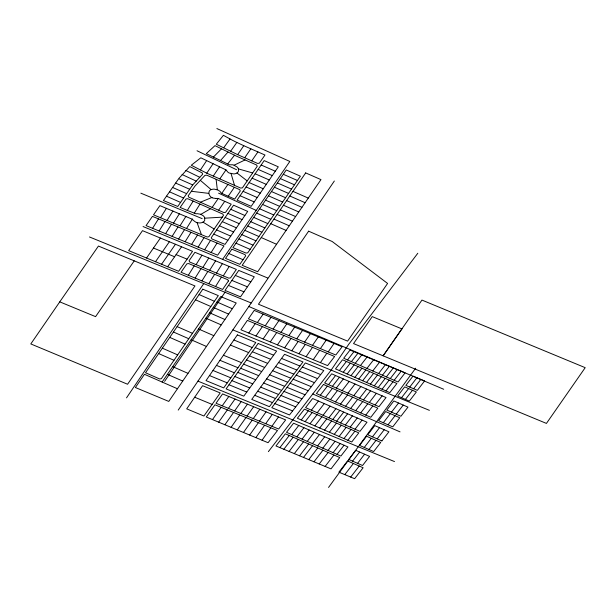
<?xml version="1.0" encoding="UTF-8"?>
<svg xmlns="http://www.w3.org/2000/svg" width="616" height="616" viewBox="0 0 616 616"><rect width="100%" height="100%" fill="white"/><g stroke="black" fill="none" stroke-linecap="round" stroke-linejoin="round"><path stroke-width="0.92" d="M187.31 210.426L196.042 213.79A6.16 4.243 13.3 0 1 197.266 213.675L200.639 214.252L203.141 215.685A6.568 4.52 13.3 0 1 203.942 216.493L204.158 216.778A6.784 4.674 13.3 0 1 204.666 217.671L204.697 220.359A6.245 4.297 13.3 0 1 204.204 221.144A6.229 4.289 13.3 0 1 203.496 221.806L202.248 222.484A6.06 4.173 13.3 0 1 201.139 222.8A6.876 4.736 13.3 0 1 200.339 222.907A6.214 4.274 13.3 0 1 199.499 222.938L198.221 222.83A6.568 4.52 13.3 0 1 197.058 222.576L196.543 222.415A6.229 4.289 13.3 0 1 195.372 221.906L193.185 220.228A6.106 4.204 13.3 0 1 192.569 219.35L159.906 205.629L153.5 214.838L207.145 237.006L208.87 236.721L223.493 215.392L222.861 214.099L187.749 198.722L186.032 198.96L180.149 207.461L187.31 210.426L193.147 201.085M152.583 228.297L217.656 255.178L224.001 245.938L152.437 216.378L146.054 225.602L152.583 228.297L158.481 218.873M159.105 230.985L164.988 221.567M165.596 233.672L171.487 224.247M173.535 223.115L179.425 213.69M172.11 236.367L178.001 226.942M194.225 213.275L199.977 204.073M186.525 228.482L192.423 219.05M185.123 241.742L191.014 232.309M198.129 247.108L204.019 237.691M188.327 275.275L194.217 265.858M196.065 264.641L201.963 255.209L236.359 269.423L230.553 277.901L228.836 278.17L189.705 262.016L189.058 260.753L194.918 252.306L201.963 255.209M195.133 278.085L201.024 268.668M211.142 252.483L217.032 243.066M201.94 280.904L207.831 271.487M215.538 286.525L221.437 277.092M160.506 217.733L166.412 208.324M167.021 220.428L172.927 211.019M180.034 225.795L185.94 216.385M178.609 239.047L184.515 229.637M191.622 244.413L197.528 235.004M204.627 249.796L210.541 240.379M202.856 267.444L208.77 258.027M209.671 270.255L215.577 260.845M208.732 283.714L214.645 274.289M216.478 273.065L222.384 263.656M223.285 275.883L229.198 266.466M200.431 169.924L206.653 160.607L225.98 169.901L228.113 172.388A6.199 4.266 13.3 0 0 229.19 173.011L233.772 173.935A6.191 4.266 13.3 0 0 234.973 173.774L235.358 173.681A6.984 4.805 13.3 0 0 236.067 173.427A6.468 4.451 13.3 0 0 236.952 172.965L237.961 172.033A6.229 4.289 13.3 0 0 238.415 171.24L238.569 169.454L237.922 167.937A6.106 4.204 13.3 0 0 237.229 167.082L233.687 165.049A6.93 4.774 13.3 0 0 232.417 164.772L229.499 164.819L206.275 153.654L214.999 145.63L236.505 156.171L256.579 164.988L257.234 166.274L242.435 187.841L240.71 188.088L206.753 173.181L191.268 165.234L200.816 157.796L206.653 160.599M206.753 173.181L213.097 163.71M126.519 397.859L203.765 283.606M213.275 176.037L219.535 166.805M164.618 381.358L225.271 291.869M178.224 410.087L334.342 181.004M219.812 178.91L225.98 169.901M213.76 234.072L211.257 237.714L211.919 238.97L225.048 244.39L247.701 211.411L233.572 205.197L213.76 234.072L227.874 240.271M243.089 191.345L264.187 160.607L278.309 166.828L251.189 206.329L237.068 200.115L243.089 191.345L257.219 197.544M162.124 382.043L220.705 296.589L236.236 303.003L168.769 401.416L135.381 387.518L144.452 374.297L177.446 388.758M248.802 333.04L255.232 323.646M255.963 335.99L262.393 326.611M265.242 325.802L271.017 317.371L342.119 346.785L335.789 355.001L248.417 318.842L254.208 310.41L271.017 317.371M263.124 338.954L269.554 329.568M273.127 329.067L278.902 320.636M270.285 341.918L276.715 332.532M277.446 344.875L283.868 335.497M288.881 335.589L294.656 327.15M284.607 347.832L291.029 338.454M291.768 350.789L298.19 341.418M304.627 342.103L310.402 333.664M298.929 353.753L305.344 344.382M306.09 356.71L312.505 347.339M313.251 359.675L319.666 350.304M320.412 362.624L326.827 353.268L334.634 356.495L327.596 365.596L240.918 329.776L247.37 320.389L326.827 353.268M59.767 301.855L30.8 343.936L127.581 384.245L194.972 285.94L98.437 246.061L59.767 301.855L95.58 316.639L134.242 260.861M237.63 154.655L243.782 145.707L264.98 155.016L259.351 163.186L257.642 163.448L237.63 154.655L216.301 144.221L223.423 135.32L231.978 140.017A46.262 31.847 13.3 0 0 233.118 140.602L234.642 141.372A45.553 31.354 13.3 0 0 235.789 141.95L243.79 145.699M212.12 207.4L218.256 198.483L231.208 204.165L225.625 212.312L223.901 212.566L188.812 197.182L188.149 195.888L195.002 186.04L204.943 175.375L206.776 175.19L239.662 189.636L240.302 190.922L234.696 199.084L221.267 193.178L220.043 191.437L218.041 190.067L214.299 189.151A6.868 4.728 13.3 0 0 213.051 189.197C206.129 189.428 208.747 198.406 214.445 198.267A6.522 4.489 13.3 0 0 215.731 198.421M221.752 193.386L227.889 184.469M228.228 196.234L234.365 187.31M218.611 210.233L224.732 201.324M222.592 259.39L289.828 161.454L216.87 128.552M253.707 217.386L286.263 169.977L300.392 176.176L247.778 252.791L246.054 253.076L232.925 247.655L253.707 217.386L267.829 223.593M228.444 285.416L225.002 290.421L240.525 296.835L254.277 276.815L238.746 270.416L228.444 285.416L243.959 291.83M257.357 322.545L263.155 314.114M280.996 332.324L286.786 323.893M296.743 338.839L302.541 330.407M312.497 345.353L318.287 336.929M320.382 348.618L326.172 340.194M328.243 351.875L334.034 343.443M244.691 157.758L250.858 148.818M251.744 160.853L257.919 151.921M192.708 184.923L177.762 206.475L163.433 200.562L178.694 178.709L192.708 184.923L202.679 174.213L202.217 172.934L189.79 166.566L179.056 178.232M146.546 258.027L160.399 238.053M169.369 241.749L142.504 230.654L128.652 250.627L178.648 271.294L192.546 251.32L169.369 241.749L155.494 261.723M175.452 244.267L161.584 264.233M167.66 266.743L181.551 246.785M401.894 328.882L383.144 355.832L421.96 300.084L585.2 367.667L546.438 423.415L353.538 343.589L372.249 316.616L401.894 328.882M224.886 424.747L233.549 412.45L277.485 430.522L268.075 442.712L206.291 417.009L214.93 404.781L233.549 412.45M231.077 427.312L239.755 414.999M243.474 432.478L252.183 420.12M249.665 435.042L258.389 422.676M255.856 437.622L264.595 425.233M262.062 440.209L270.817 427.789M230.638 151.236L236.837 142.465M212.104 404.412L220.212 392.939L202.595 385.685L186.702 408.862L203.911 416.008L212.104 404.412L194.695 397.235M212.489 419.581L221.136 407.338M222.222 405.805L228.813 396.481L285.67 419.904L278.64 429.029L216 403.249L222.584 393.917L228.813 396.481M218.68 422.16L227.343 409.894M228.428 408.362L235.012 399.037M234.634 410.918L241.218 401.593M237.268 429.891L245.976 417.563M247.062 416.031L253.646 406.714M253.268 418.587L259.852 409.27M271.91 426.257L278.486 416.947M240.841 413.467L247.44 404.158M259.475 421.144L266.074 411.842M265.681 423.692L272.28 414.391M223.654 147.817L230.03 138.993M257.696 391.206L251.736 399.407L269.408 406.683L302.98 361.939L284.538 354.323L257.696 391.206L275.514 398.552M328.544 487.448L415.661 368.199M182.082 174.52L196.25 181.119M185.786 170.463L199.792 177.308M287.056 387.333L305.351 362.924L323.793 370.547L289.497 414.961L271.802 407.677L287.056 387.333L305.082 394.779M417.802 253.261L348.664 344.359L331.139 370.124L268.376 451.636M301.27 419.958L308.308 410.826L358.805 432.871L351.751 441.995L297.374 418.256L304.412 409.124L308.308 410.826M328.528 384.646L335.558 375.529L386.047 397.551L378.994 406.668L324.632 382.952L331.662 373.827L335.558 375.529M339.377 370.586L346.408 361.461M311.403 410.171L359.944 431.369L367.005 422.237L312.62 398.513L305.575 407.63L311.403 410.171L318.434 401.047M305.159 421.66L312.197 412.528M325.394 397.474L332.417 388.35M317.232 412.72L324.262 403.596M347.147 373.974L354.169 364.849M336.313 388.049L343.335 378.925M302.079 439.108L309.109 429.983M314.868 425.887L321.899 416.762M323.061 415.261L330.091 406.137M335.481 401.871L342.511 392.754M328.89 417.81L335.92 408.678M340.54 404.081L347.563 394.956M324.57 430.122L331.601 420.99M332.786 419.504L339.816 410.379M362.67 380.75L369.708 371.625M336.675 421.198L343.705 412.073M340.571 422.899L347.601 413.775M370.439 384.138L377.469 375.013M334.265 434.357L341.303 425.225M355.678 410.687L362.709 401.563M345.384 425.009L352.421 415.877M328.012 450.419L335.035 441.302M339.131 436.475L346.161 427.35M378.201 387.533L389.836 392.615L396.897 383.483L342.535 359.767L335.489 368.884L378.201 387.533L385.239 378.401M369.338 402.448L376.361 393.331M365.773 415.092L372.803 405.967M385.97 390.921L393 381.789M401.54 397.705L409.332 401.101L416.362 391.976L404.689 386.871L397.651 396.011L401.54 397.705L408.577 388.573M409.74 387.071L416.917 377.747L424.609 380.934L417.34 390.375L405.852 385.377L412.997 376.13L416.917 377.747M364.264 447.447L373.673 451.559L380.726 442.434L366.589 436.267L359.559 445.391L364.264 447.447L371.294 438.322M383.314 422.745L392.746 426.857L399.761 417.756L385.639 411.573L378.609 420.697L383.314 422.745L390.336 413.629M405.436 399.407L412.466 390.275M413.636 388.765L420.859 379.379M357.573 463.332L362.547 465.511L369.6 456.387L355.732 450.335L348.71 459.459L357.573 463.332L364.603 454.208M368.969 449.503L375.999 440.378M332.424 386.348L339.447 377.231M289.081 451.436L331.023 468.884L339.747 457.549L285.347 433.81L275.96 445.976L289.081 451.436L298.321 439.478M330.445 399.676L337.476 390.559M354.908 377.362L361.939 368.237M307.269 441.372L314.299 432.247L347.955 446.939L340.91 456.056L286.509 432.317L293.562 423.192L314.299 432.247M299.561 455.794L308.678 443.997M303.503 457.434L312.574 445.691M350.627 408.485L357.657 399.361M390.275 378.586L397.212 369.592L405.097 372.857L398.059 381.989L343.674 358.266L350.027 350.057L397.212 369.592M394.163 380.288L401.155 371.225M344.791 474.613L353.384 463.494L363.124 467.737L354.624 478.709L338.9 472.164L347.555 460.945L353.384 463.486M320.32 395.256L327.365 386.147M279.895 447.616L289.258 435.52M291.707 434.573L298.752 425.456M343.251 372.272L350.296 363.163M283.837 449.257L293.154 437.221M296.889 436.844L303.942 427.727M310.002 423.77L317.063 414.645M351.012 375.668L358.065 366.543M342.126 390.575L349.172 381.466M294.317 453.615L303.511 441.741M319.704 428.005L326.757 418.88M347.955 393.124L355.001 384.007M358.781 379.056L365.835 369.931M312.435 443.635L319.488 434.519M345.576 406.275L352.622 397.166M353.784 395.665L360.83 386.555M366.551 382.436L373.596 373.319M317.625 445.899L324.671 436.783M329.406 432.24L336.459 423.115M308.731 459.613L317.764 447.963M359.613 398.205L366.659 389.096M378.594 373.496L385.4 364.703M322.815 448.163L329.868 439.039M313.983 461.792L322.953 450.219M363.502 399.907L370.547 390.798M374.312 385.832L381.358 376.715M382.482 375.198L389.343 366.335M386.386 376.892L393.285 367.968M319.211 463.971L328.128 452.475M360.714 412.882L367.767 403.773M350.211 427.111L357.265 417.987M333.125 452.652L340.171 443.543M343.967 438.6L351.02 429.475M382.074 389.22L389.127 380.095M325.109 466.428L333.934 455.016M355.032 429.213L362.085 420.097M347.855 440.294L354.916 431.169M375.106 404.966L382.151 395.857M337.014 454.354L344.059 445.237M352.583 461.153L359.629 452.036M372.464 436.821L379.518 427.697L388.927 431.801L381.874 440.925M391.507 412.119L398.552 403.01L407.961 407.122L400.931 416.247L386.81 410.063L393.824 400.954L398.552 403.01M379.518 427.689L374.798 425.625L367.76 434.765L377.169 438.877L384.222 429.745M388.018 424.801L395.064 415.7M396.211 414.183L403.257 405.066M350.689 477.069L359.228 466.043M347.532 359.944L353.938 351.69M366.92 368.399L373.596 359.813M372.742 370.947L379.502 362.262M351.382 361.63L357.865 353.307M360.429 365.573L367.028 357.095M227.681 163.948L234.534 155.201M355.24 363.309L361.785 354.931M220.543 160.506L228.012 152.006M213.398 157.08L221.498 148.826M200.87 214.337L210.58 208.716M234.119 165.188L245.076 159.929M200.346 202.233L212.035 197.443M204.859 218.18L222.284 217.163M191.368 191.283L208.647 193.355M238.407 168.884L252.629 172.965M89.489 236.968L251.22 302.98M232.871 329.899L429.406 410.341M197.967 381.127L394.502 461.569M143.058 226.534L267.737 278.009M235.312 275.421L250.843 281.82M176.099 254.624L187.087 259.159M153.476 248.04L174.605 256.764M231.878 280.426L247.401 286.825M255.278 347.609L273.635 355.186M281.566 358.427L299.923 366.02M302.31 366.99L320.666 374.59M233.888 339.978L252.229 347.547M278.571 362.524L296.866 370.07M299.26 371.063L317.54 378.624M252.36 351.736L270.647 359.282M230.399 345.06L248.664 352.598M249.441 355.863L267.66 363.378M275.591 366.612L293.824 374.143M296.211 375.129L314.437 382.659M246.523 359.99L264.68 367.483M272.611 370.709L290.775 378.209M293.154 379.194L311.319 386.702M223.431 355.224L241.526 362.693M269.631 374.813L287.718 382.282M290.098 383.267L308.192 390.736M243.605 364.118L261.692 371.579M240.687 368.245L258.705 375.675M266.651 378.909L284.661 386.348M219.95 360.306L237.961 367.737M237.768 372.372L255.717 379.772M263.671 383.013L281.612 390.413M284.007 391.406L301.963 398.814M216.462 365.388L234.388 372.788M234.85 376.499L252.737 383.868M260.684 387.11L278.563 394.486M280.958 395.472L298.845 402.849M212.982 370.47L230.823 377.831M231.932 380.626L249.75 387.965M277.901 399.538L295.719 406.883M209.494 375.552L227.258 382.875M254.716 395.31L272.457 402.618M274.851 403.611L292.615 410.926M229.013 384.754L246.762 392.061M140.841 193.162L202.194 218.657M248.81 306.506L443.705 389.266M312.766 393.986L400.046 431.878M377.169 438.877L381.874 440.933M283.306 174.29L297.436 180.488M261.169 165.011L275.298 171.217M280.342 178.594L294.479 184.8M258.15 169.392L272.287 175.599M277.392 182.913L291.514 189.112M255.147 173.781L269.277 179.988M292.977 191.376L308.285 198.098M274.428 187.218L288.558 193.424M252.129 178.17L266.258 184.369M289.805 195.988L305.113 202.71M271.464 191.53L285.601 197.728M286.632 200.608L301.94 207.33M268.514 195.842L282.636 202.04M246.1 186.956L260.229 193.155M283.46 205.228L298.768 211.942M265.55 200.154L279.679 206.352M280.288 209.84L295.595 216.562M262.585 204.458L276.715 210.664M240.078 195.726L254.2 201.933M277.115 214.46L292.431 221.183M259.636 208.77L273.758 214.969M273.943 219.08L289.258 225.795M256.664 213.082L270.794 219.281M270.77 223.7L286.086 230.415M227.943 213.398L242.065 219.596M247.778 226.026L261.908 232.224M225.133 217.494L239.254 223.693M244.821 230.338L258.943 236.536M261.253 237.553L276.561 244.275M241.865 234.65L255.987 240.848M238.9 238.954L253.022 245.153M216.601 229.922L230.723 236.12M235.997 243.189L250.111 249.388M228.906 253.523L243.02 259.721M216.994 302.009L232.317 308.724M199.099 294.564L214.422 301.286M213.298 307.399L228.621 314.114M195.511 299.807L210.834 306.522M209.594 312.797L224.917 319.512M205.898 318.187L221.221 324.901M198.506 328.967L213.829 335.689M177.131 326.611L192.454 333.325M173.435 332.001L188.758 338.723M191.114 339.755L206.437 346.469M169.739 337.399L185.062 344.113M162.347 348.179L177.67 354.901M158.651 353.569L173.974 360.291M172.688 366.635L188.011 373.358M167.406 374.343L182.729 381.058M249.126 182.559L263.248 188.773M218.256 198.483L216.986 198.398A6.183 4.25 13.3 0 1 215.731 198.421M230.761 209.294L244.883 215.508M250.75 221.706L264.865 227.912M222.299 221.629L236.405 227.843M219.45 225.779L233.556 231.986M175.583 183.052L189.674 189.281M172.542 187.433L186.633 193.655M169.5 191.807L183.599 198.052M166.466 196.188L180.565 202.425M218.595 193.178L256.21 210.418M197.035 150.758L236.559 169.723M203.003 222.13L214.145 229.021M236.952 172.965L247.193 180.911M200.331 180.326L211.188 189.659M197.058 222.584L201.447 234.65M231.1 173.697L234.519 185.37M216.108 179.294L217.325 189.751M202.787 289.189L145.507 372.749L159.644 378.955L161.354 378.701L218.318 295.603L202.787 289.189M228.42 280.981L222.622 289.451L181.05 272.272L186.91 263.817L188.642 263.556L227.774 279.71L228.42 280.981M237.368 334.896L206.029 380.619L223.708 387.895L255.794 342.504L237.368 334.896M231.862 249.195L225.525 258.42L239.847 264.341L245.669 255.879L245.022 254.608L231.862 249.195M305.667 172.904L242.173 265.319L257.696 271.733L320.975 179.626L305.667 172.904M308.631 231.177L258.474 304.227L347.586 341.118L387.595 283.445L332.193 241.51L308.631 231.177M258.189 343.489L226.095 388.881L243.782 396.165L276.615 351.097L258.189 343.489M323.477 384.446L316.424 393.562L370.809 417.286L377.854 408.169L323.477 384.446"/></g></svg>
